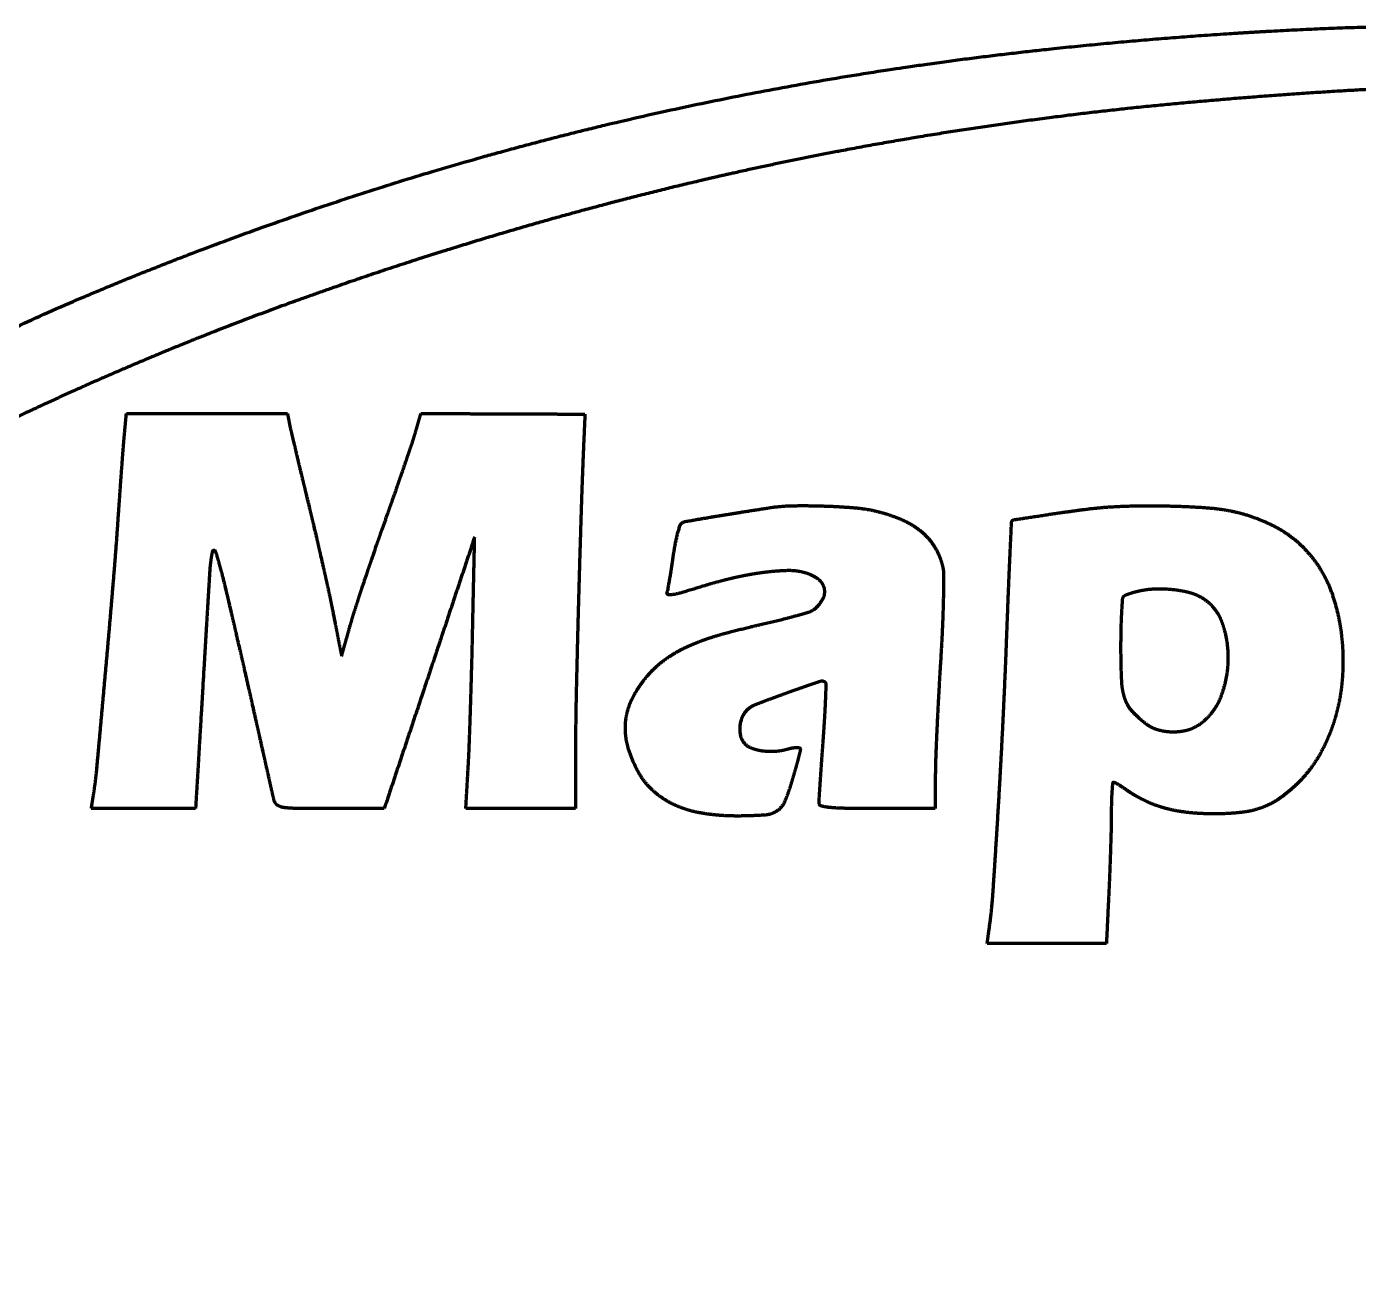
# Model space of a CAD drawing. Header units: inches. Extents: x -2983 to 7024, y 422 to 5529.
# Drawn here: x 3172.52 to 3202.6, y 2529.29 to 2557.82 of the extents above; entities that cross this region are included whole.
import ezdxf

# ---------------------------------------------------------------- set-up
doc = ezdxf.new("R2010")
doc.units = ezdxf.units.IN

msp = doc.modelspace()

# ---------------------------------------------------------------- linework, layer by layer
at = {"linetype": 'Continuous', "lineweight": 70}
for points, weights, degree, knots in [([(3232.438, 2554.032), (3232.381, 2554.045), (3232.325, 2554.057), (3232.004, 2554.13), (3231.739, 2554.182), (3230.738, 2554.352), (3230.004, 2554.475), (3228.521, 2554.72), (3227.772, 2554.842), (3226.465, 2555.05), (3225.907, 2555.135), (3223.556, 2555.475), (3221.76, 2555.7), (3218.212, 2556.074), (3216.46, 2556.221), (3213.033, 2556.438), (3211.358, 2556.506), (3208.121, 2556.567), (3206.56, 2556.554), (3202.774, 2556.42), (3200.552, 2556.275), (3196.292, 2555.871), (3194.257, 2555.6), (3190.274, 2554.916), (3188.329, 2554.503), (3184.435, 2553.516), (3182.487, 2552.945), (3179.694, 2552.015), (3178.832, 2551.712), (3177.16, 2551.092), (3176.351, 2550.775), (3174.733, 2550.104), (3173.923, 2549.751), (3172.252, 2548.983), (3171.389, 2548.571), (3169.433, 2547.601), (3168.342, 2547.037), (3166.212, 2545.891), (3165.173, 2545.308), (3162.911, 2543.983), (3161.687, 2543.243), (3158.743, 2541.407), (3157.018, 2540.32), (3153.943, 2538.359), (3152.584, 2537.498), (3150.357, 2536.097), (3149.487, 2535.562), (3147.935, 2534.63), (3147.252, 2534.234), (3145.885, 2533.47), (3145.2, 2533.102), (3143.678, 2532.315), (3142.833, 2531.912), (3141.176, 2531.185), (3140.363, 2530.866), (3138.772, 2530.312), (3137.995, 2530.078), (3136.48, 2529.691), (3135.743, 2529.544), (3134.624, 2529.381), (3134.246, 2529.344), (3133.405, 2529.301), (3132.942, 2529.289), (3132.021, 2529.29), (3131.563, 2529.302), (3130.748, 2529.344), (3130.392, 2529.381), (3129.05, 2529.594), (3128.077, 2529.829), (3127.127, 2530.14), (3126.195, 2530.445), (3125.293, 2530.828), (3124.427, 2531.286), (3123.536, 2531.756), (3122.688, 2532.298), (3121.028, 2533.56), (3120.215, 2534.269), (3119.019, 2535.46), (3118.6, 2535.903), (3117.814, 2536.78), (3117.451, 2537.217), (3116.744, 2538.127), (3116.402, 2538.601), (3115.709, 2539.632), (3115.355, 2540.186), (3114.812, 2541.085), (3114.617, 2541.425), (3114.166, 2542.256), (3113.906, 2542.745), (3113.373, 2543.771), (3113.096, 2544.305), (3112.82, 2544.84), (3112.802, 2544.875), (3112.808, 2544.913), (3112.836, 2544.941), (3112.843, 2544.948), (3112.852, 2544.947), (3112.857, 2544.938), (3112.913, 2544.85), (3112.968, 2544.761), (3113.086, 2544.569), (3113.149, 2544.464), (3113.283, 2544.234), (3113.356, 2544.108), (3114.086, 2542.811), (3114.803, 2541.676), (3116.305, 2539.535), (3117.094, 2538.539), (3118.727, 2536.706), (3119.568, 2535.874), (3121.272, 2534.385), (3122.141, 2533.743), (3123.509, 2532.895), (3123.971, 2532.637), (3124.927, 2532.156), (3125.42, 2531.934), (3126.412, 2531.536), (3126.91, 2531.36), (3127.885, 2531.062), (3128.361, 2530.944), (3128.844, 2530.851), (3130.202, 2530.588), (3131.582, 2530.5), (3132.963, 2530.586), (3134.398, 2530.675), (3135.814, 2530.925), (3137.193, 2531.331), (3138.828, 2531.814), (3140.413, 2532.441), (3143.893, 2534.192), (3145.806, 2535.259), (3148.018, 2536.62), (3148.363, 2536.836), (3149.119, 2537.316), (3149.53, 2537.579), (3150.563, 2538.248), (3151.186, 2538.653), (3153, 2539.837), (3154.192, 2540.616), (3156.444, 2542.088), (3157.507, 2542.775), (3159.457, 2544.019), (3160.345, 2544.573), (3162.047, 2545.613), (3162.86, 2546.097), (3164.506, 2547.053), (3165.337, 2547.523), (3166.703, 2548.277), (3167.238, 2548.56), (3168.496, 2549.2), (3169.219, 2549.56), (3170.662, 2550.266), (3171.383, 2550.613), (3172.626, 2551.198), (3173.149, 2551.433), (3175.875, 2552.592), (3178.115, 2553.423), (3182.648, 2554.867), (3184.938, 2555.478), (3189.628, 2556.49), (3192.023, 2556.891), (3196.981, 2557.485), (3199.537, 2557.689), (3202.702, 2557.815), (3203.307, 2557.825), (3204.855, 2557.812), (3205.799, 2557.798), (3207.701, 2557.757), (3208.66, 2557.73), (3210.305, 2557.671), (3210.991, 2557.634), (3211.675, 2557.584)], [0.500028842012, 0.500028842012, 0.500028842012, 0.49990993454, 0.49990993454, 0.500028206926, 0.500028206926, 0.500027327896, 0.500027327896, 0.500020306907, 0.500020306907, 0.49996674968, 0.49996674968, 0.499954897266, 0.499954897266, 0.499947872216, 0.499947872216, 0.499905551037, 0.499905551037, 0.499883055807, 0.499883055807, 0.499792231719, 0.499792231719, 0.499773940632, 0.499773940632, 0.499803958143, 0.499803958143, 0.499983511469, 0.499983511469, 0.499967570397, 0.499967570397, 0.499969836855, 0.499969836855, 0.49999224639, 0.49999224639, 0.499982937989, 0.499982937989, 0.499973806451, 0.499973806451, 0.499996723387, 0.499996723387, 0.500024715037, 0.500024715037, 0.500027453769, 0.500027453769, 0.500010452456, 0.500010452456, 0.499988344513, 0.499988344513, 0.499984734416, 0.499984734416, 0.499859741035, 0.499859741035, 0.499772165641, 0.499772165641, 0.499731419008, 0.499731419008, 0.499559423038, 0.499559423038, 0.499666780446, 0.499666780446, 0.499918789299, 0.499918789299, 0.499918892039, 0.499918892039, 0.499564850303, 0.499564850303, 0.498972995834, 0.498972995834, 0.500028842012, 0.498832867725, 0.498832867725, 0.500028842012, 0.498906283356, 0.498906283356, 0.499287120527, 0.499287120527, 0.499893163609, 0.499893163609, 0.499822434289, 0.499822434289, 0.499836242554, 0.499836242554, 0.499934379805, 0.499934379805, 0.499935455777, 0.499935455777, 0.500016243918, 0.500016243918, 0.500028611503, 0.500028611503, 0.500028842012, 0.435794288113, 0.435794288113, 0.500028842012, 0.374186246908, 0.374186246908, 0.500028842012, 0.500027229907, 0.500027229907, 0.500003945292, 0.500003945292, 0.500020163182, 0.500020163182, 0.499624081461, 0.499624081461, 0.499467725914, 0.499467725914, 0.499381762254, 0.499381762254, 0.498914889926, 0.498914889926, 0.499697758003, 0.499697758003, 0.499738051905, 0.499738051905, 0.499725706688, 0.499725706688, 0.499560729865, 0.499560729865, 0.500028842012, 0.49736967995, 0.49736967995, 0.500028842012, 0.497925029837, 0.497925029837, 0.500028842012, 0.498691632887, 0.498691632887, 0.499724398278, 0.499724398278, 0.500020473069, 0.500020473069, 0.500025999044, 0.500025999044, 0.500028065808, 0.500028065808, 0.500028820171, 0.500028820171, 0.500023637462, 0.500023637462, 0.500012762859, 0.500012762859, 0.500008128477, 0.500008128477, 0.500009221042, 0.500009221042, 0.499979547613, 0.499979547613, 0.500019764212, 0.500019764212, 0.500019920975, 0.500019920975, 0.499967173544, 0.499967173544, 0.499663762533, 0.499663762533, 0.499645871572, 0.499645871572, 0.499666159219, 0.499666159219, 0.499766988665, 0.499766988665, 0.499932337733, 0.499932337733, 0.500021256909, 0.500021256909, 0.500020660968, 0.500020660968, 0.499971666204, 0.499971666204, 0.500028842012], 3, [0, 0, 0, 0, 0.000858, 0.000858, 0.004871, 0.004871, 0.015909, 0.015909, 0.027164, 0.027164, 0.035539, 0.035539, 0.062379, 0.062379, 0.088446, 0.088446, 0.113283, 0.113283, 0.136431, 0.136431, 0.169412, 0.169412, 0.199818, 0.199818, 0.229241, 0.229241, 0.259272, 0.259272, 0.27279, 0.27279, 0.285643, 0.285643, 0.298702, 0.298702, 0.312844, 0.312844, 0.330996, 0.330996, 0.348605, 0.348605, 0.369756, 0.369756, 0.399898, 0.399898, 0.423682, 0.423682, 0.438788, 0.438788, 0.450448, 0.450448, 0.461942, 0.461942, 0.475773, 0.475773, 0.488668, 0.488668, 0.500645, 0.500645, 0.511735, 0.511735, 0.517321, 0.517321, 0.524148, 0.524148, 0.530887, 0.530887, 0.536162, 0.536162, 0.550852, 0.550852, 0.550852, 0.565207, 0.565207, 0.565207, 0.579922, 0.579922, 0.595663, 0.595663, 0.604555, 0.604555, 0.612842, 0.612842, 0.621358, 0.621358, 0.63095, 0.63095, 0.636663, 0.636663, 0.644732, 0.644732, 0.653504, 0.653504, 0.653504, 0.654001, 0.654001, 0.654001, 0.654094, 0.654094, 0.654094, 0.655086, 0.655086, 0.656243, 0.656243, 0.657623, 0.657623, 0.670374, 0.670374, 0.682437, 0.682437, 0.693641, 0.693641, 0.703853, 0.703853, 0.708852, 0.708852, 0.713958, 0.713958, 0.718939, 0.718939, 0.723569, 0.723569, 0.723569, 0.736538, 0.736538, 0.736538, 0.749961, 0.749961, 0.749961, 0.765836, 0.765836, 0.786217, 0.786217, 0.790004, 0.790004, 0.794547, 0.794547, 0.80146, 0.80146, 0.814708, 0.814708, 0.826489, 0.826489, 0.836231, 0.836231, 0.845042, 0.845042, 0.853933, 0.853933, 0.859558, 0.859558, 0.867067, 0.867067, 0.874508, 0.874508, 0.879844, 0.879844, 0.902046, 0.902046, 0.924054, 0.924054, 0.946594, 0.946594, 0.970379, 0.970379, 0.975983, 0.975983, 0.984738, 0.984738, 0.993634, 0.993634, 1, 1, 1, 1]), ([(3173.98, 2540.154), (3173.993, 2540.233), (3174.006, 2540.313), (3174.018, 2540.392), (3174.055, 2540.623), (3174.076, 2540.776), (3174.093, 2540.928), (3174.157, 2541.62), (3174.206, 2542.158), (3174.254, 2542.697), (3174.35, 2543.764), (3174.396, 2544.293), (3174.441, 2544.823), (3174.515, 2545.702), (3174.542, 2546.053), (3174.568, 2546.404), (3174.6, 2546.89), (3174.61, 2547.025), (3174.619, 2547.16), (3174.638, 2547.428), (3174.647, 2547.562), (3174.657, 2547.696), (3174.676, 2547.947), (3174.684, 2548.063), (3174.693, 2548.18), (3174.708, 2548.366), (3174.713, 2548.435), (3174.719, 2548.505), (3174.738, 2548.701), (3174.749, 2548.828), (3174.761, 2548.955), (3174.773, 2549.082)], [0.500060786338, 0.500060786338, 0.500060786338, 0.500060786338, 0.499926768405, 0.499882095761, 0.499926768405, 0.5000605385, 0.500060455887, 0.5000605385, 0.500059930803, 0.500059645625, 0.500059930803, 0.500051707339, 0.500048681006, 0.500051707339, 0.500060403479, 0.50006027586, 0.500060403479, 0.50006038935, 0.50006025702, 0.50006038935, 0.50006041218, 0.500060287461, 0.50006041218, 0.500053977553, 0.500051707958, 0.500053977553, 0.500060786338, 0.500060786338, 0.500060786338, 0.500060786338], 4, [0, 0, 0, 0, 0, 0.035851, 0.035851, 0.035851, 0.104471, 0.104471, 0.104471, 0.345707, 0.345707, 0.345707, 0.582658, 0.582658, 0.582658, 0.739616, 0.739616, 0.739616, 0.799927, 0.799927, 0.799927, 0.859883, 0.859883, 0.859883, 0.912003, 0.912003, 0.912003, 0.943123, 0.943123, 0.943123, 1, 1, 1, 1, 1]), ([(3179.634, 2543.6), (3179.684, 2543.778), (3179.734, 2543.955), (3179.784, 2544.133), (3179.861, 2544.405), (3179.889, 2544.499), (3179.918, 2544.593), (3179.997, 2544.837), (3180.045, 2544.986), (3180.095, 2545.135), (3180.201, 2545.453), (3180.258, 2545.622), (3180.316, 2545.791), (3180.432, 2546.128), (3180.49, 2546.295), (3180.549, 2546.461), (3180.666, 2546.789), (3180.723, 2546.951), (3180.78, 2547.113), (3180.89, 2547.428), (3180.943, 2547.581), (3180.996, 2547.734), (3181.093, 2548.017), (3181.137, 2548.147), (3181.181, 2548.277), (3181.246, 2548.469), (3181.266, 2548.532), (3181.285, 2548.595), (3181.333, 2548.764), (3181.364, 2548.869), (3181.394, 2548.975), (3181.424, 2549.081)], [0.500060786338, 0.500060786338, 0.500060786338, 0.500060786338, 0.500017465393, 0.500003025078, 0.500017465393, 0.50005772812, 0.500056708715, 0.50005772812, 0.500057640943, 0.500056592479, 0.500057640943, 0.500057455175, 0.500056344787, 0.500057455175, 0.500059695443, 0.500059331812, 0.500059695443, 0.500059263645, 0.500058756081, 0.500059263645, 0.500059626435, 0.500059239801, 0.500059626435, 0.500000297302, 0.499980134289, 0.500000297302, 0.500060786338, 0.500060786338, 0.500060786338, 0.500060786338], 4, [0, 0, 0, 0, 0, 0.127903, 0.127903, 0.127903, 0.196192, 0.196192, 0.196192, 0.305103, 0.305103, 0.305103, 0.428978, 0.428978, 0.428978, 0.551674, 0.551674, 0.551674, 0.670591, 0.670591, 0.670591, 0.78309, 0.78309, 0.78309, 0.878075, 0.878075, 0.878075, 0.923808, 0.923808, 0.923808, 1, 1, 1, 1, 1]), ([(3185.131, 2549.066), (3185.126, 2548.962), (3185.121, 2548.859), (3185.117, 2548.755), (3185.094, 2548.252), (3185.078, 2547.852), (3185.063, 2547.453), (3185.033, 2546.508), (3185.016, 2545.964), (3185, 2545.419), (3184.971, 2544.346), (3184.957, 2543.817), (3184.945, 2543.288), (3184.926, 2542.463), (3184.921, 2542.166), (3184.919, 2541.869), (3184.919, 2541.218), (3184.919, 2540.863), (3184.919, 2540.509), (3184.919, 2540.154)], [0.500060786338, 0.500060786338, 0.500060786338, 0.500060786338, 0.500055877945, 0.500054241814, 0.500055877945, 0.500059979791, 0.500059710942, 0.500059979791, 0.500060139876, 0.500059924388, 0.500060139876, 0.500044676411, 0.500039306435, 0.500044676411, 0.500060786338, 0.500060786338, 0.500060786338, 0.500060786338], 4, [0, 0, 0, 0, 0, 0.046603, 0.046603, 0.046603, 0.225989, 0.225989, 0.225989, 0.470421, 0.470421, 0.470421, 0.707753, 0.707753, 0.707753, 0.840889, 0.840889, 0.840889, 1, 1, 1, 1, 1]), ([(3178.45, 2548.871), (3178.457, 2548.834), (3178.464, 2548.798), (3178.472, 2548.762), (3178.508, 2548.61), (3178.535, 2548.494), (3178.563, 2548.378), (3178.623, 2548.123), (3178.656, 2547.985), (3178.689, 2547.847), (3178.76, 2547.555), (3178.797, 2547.401), (3178.834, 2547.247), (3178.912, 2546.926), (3178.953, 2546.759), (3178.992, 2546.591), (3179.074, 2546.244), (3179.115, 2546.064), (3179.156, 2545.884), (3179.235, 2545.539), (3179.272, 2545.373), (3179.308, 2545.208), (3179.37, 2544.923), (3179.396, 2544.803), (3179.42, 2544.684), (3179.491, 2544.323), (3179.539, 2544.082), (3179.586, 2543.841), (3179.634, 2543.6)], [0.500060786338, 0.5, 0.499979737887, 0.5, 0.500060628397, 0.50006057575, 0.500060628397, 0.500060383985, 0.500060249867, 0.500060383985, 0.500060575062, 0.500060504637, 0.500060575062, 0.50005813873, 0.500057256194, 0.50005813873, 0.500059026442, 0.50005843981, 0.500059026442, 0.500058992508, 0.500058394565, 0.500058992508, 0.500048489305, 0.500044390294, 0.500048489305, 0.500060786338, 0.500060786338, 0.500060786338, 0.500060786338], 4, [0, 0, 0, 0, 0, 0.027261, 0.027261, 0.027261, 0.115755, 0.115755, 0.115755, 0.220956, 0.220956, 0.220956, 0.338125, 0.338125, 0.338125, 0.465645, 0.465645, 0.465645, 0.602175, 0.602175, 0.602175, 0.727885, 0.727885, 0.727885, 0.818174, 0.818174, 0.818174, 1, 1, 1, 1, 1]), ([(3193.043, 2540.154), (3192.606, 2540.154), (3192.169, 2540.154), (3191.492, 2540.154), (3191.253, 2540.155), (3190.897, 2540.16), (3190.78, 2540.166), (3190.598, 2540.183), (3190.534, 2540.195), (3190.471, 2540.212), (3190.44, 2540.221), (3190.42, 2540.247), (3190.42, 2540.279), (3190.42, 2540.309), (3190.421, 2540.339), (3190.431, 2540.493), (3190.439, 2540.618), (3190.457, 2540.889), (3190.467, 2541.036), (3190.489, 2541.349), (3190.501, 2541.515), (3190.525, 2541.845), (3190.536, 2542.009), (3190.555, 2542.314), (3190.562, 2542.454), (3190.573, 2542.716), (3190.577, 2542.838), (3190.582, 2542.96), (3190.582, 2542.974), (3190.577, 2542.987), (3190.567, 2542.997), (3190.534, 2543.03), (3190.488, 2543.041), (3190.444, 2543.025), (3190.193, 2542.94), (3189.942, 2542.853), (3189.452, 2542.678), (3189.214, 2542.589), (3188.976, 2542.496), (3188.897, 2542.465), (3188.826, 2542.417), (3188.769, 2542.353), (3188.726, 2542.306), (3188.693, 2542.251), (3188.67, 2542.192), (3188.646, 2542.127), (3188.631, 2542.06), (3188.627, 2541.992), (3188.623, 2541.925), (3188.629, 2541.859), (3188.646, 2541.794), (3188.66, 2541.736), (3188.687, 2541.683), (3188.725, 2541.637), (3188.766, 2541.588), (3188.819, 2541.55), (3188.879, 2541.527), (3188.959, 2541.496), (3189.041, 2541.475), (3189.126, 2541.462), (3189.22, 2541.448), (3189.316, 2541.444), (3189.412, 2541.449), (3189.506, 2541.454), (3189.598, 2541.469), (3189.731, 2541.506), (3189.774, 2541.516), (3189.848, 2541.53), (3189.881, 2541.534), (3189.913, 2541.534), (3189.935, 2541.535), (3189.956, 2541.532), (3189.976, 2541.526), (3189.989, 2541.523), (3189.997, 2541.513), (3189.997, 2541.499), (3189.997, 2541.481), (3189.995, 2541.463), (3189.99, 2541.445), (3189.974, 2541.381), (3189.958, 2541.318), (3189.922, 2541.179), (3189.901, 2541.104), (3189.857, 2540.945), (3189.832, 2540.861), (3189.76, 2540.616), (3189.704, 2540.458), (3189.639, 2540.303), (3189.603, 2540.218), (3189.543, 2540.147), (3189.465, 2540.097), (3189.381, 2540.043), (3189.286, 2540.012), (3189.187, 2540.006), (3188.98, 2539.992), (3188.773, 2539.985), (3188.304, 2539.985), (3188.044, 2540.005), (3187.785, 2540.047), (3187.568, 2540.081), (3187.357, 2540.145), (3187.157, 2540.236), (3186.98, 2540.316), (3186.817, 2540.423), (3186.674, 2540.554), (3186.533, 2540.682), (3186.416, 2540.833), (3186.325, 2541), (3186.223, 2541.188), (3186.145, 2541.386), (3186.092, 2541.593), (3186.045, 2541.774), (3186.032, 2541.96), (3186.053, 2542.145), (3186.075, 2542.33), (3186.13, 2542.508), (3186.216, 2542.673), (3186.315, 2542.86), (3186.436, 2543.034), (3186.577, 2543.192), (3186.697, 2543.325), (3186.831, 2543.443), (3186.978, 2543.546), (3187.133, 2543.655), (3187.298, 2543.748), (3187.471, 2543.825), (3187.686, 2543.921), (3187.907, 2544.002), (3188.447, 2544.155), (3188.762, 2544.235), (3189.225, 2544.34), (3189.371, 2544.374), (3189.645, 2544.443), (3189.774, 2544.477), (3190.01, 2544.543), (3190.116, 2544.575), (3190.223, 2544.607), (3190.256, 2544.617), (3190.286, 2544.634), (3190.313, 2544.655), (3190.393, 2544.722), (3190.46, 2544.804), (3190.509, 2544.896), (3190.549, 2544.971), (3190.559, 2545.056), (3190.537, 2545.138), (3190.514, 2545.223), (3190.463, 2545.295), (3190.39, 2545.345), (3190.299, 2545.408), (3190.198, 2545.454), (3190.09, 2545.483), (3189.96, 2545.518), (3189.826, 2545.534), (3189.692, 2545.529), (3189.5, 2545.523), (3189.309, 2545.506), (3188.891, 2545.448), (3188.666, 2545.406), (3188.196, 2545.294), (3187.952, 2545.227), (3187.588, 2545.113), (3187.465, 2545.076), (3187.27, 2545.02), (3187.197, 2545.003), (3187.124, 2544.99), (3187.085, 2544.984), (3187.046, 2544.982), (3187.008, 2544.986), (3186.987, 2544.988), (3186.975, 2545.006), (3186.983, 2545.026), (3186.993, 2545.051), (3187, 2545.077), (3187.019, 2545.176), (3187.032, 2545.247), (3187.059, 2545.405), (3187.073, 2545.491), (3187.101, 2545.671), (3187.115, 2545.765), (3187.141, 2545.954), (3187.157, 2546.047), (3187.19, 2546.221), (3187.208, 2546.301), (3187.246, 2546.443), (3187.265, 2546.506), (3187.286, 2546.569), (3187.293, 2546.591), (3187.309, 2546.608), (3187.331, 2546.616), (3187.368, 2546.631), (3187.407, 2546.641), (3187.446, 2546.648), (3187.616, 2546.678), (3187.787, 2546.707), (3188.164, 2546.771), (3188.371, 2546.805), (3188.825, 2546.877), (3189.072, 2546.916), (3189.485, 2546.979), (3189.652, 2546.993), (3190.054, 2547), (3190.288, 2546.998), (3190.755, 2546.983), (3190.988, 2546.97), (3191.378, 2546.938), (3191.535, 2546.913), (3191.689, 2546.877)], [0.500912413762, 0.500912413762, 0.500912413762, 0.500906366748, 0.500906366748, 0.500623974233, 0.500623974233, 0.499699043808, 0.499699043808, 0.500912413762, 0.432301962453, 0.432301962453, 0.500912413762, 0.500739164616, 0.500739164616, 0.500912257952, 0.500912257952, 0.500911799523, 0.500911799523, 0.500912121066, 0.500912121066, 0.500906261796, 0.500906261796, 0.50089669737, 0.50089669737, 0.500911381851, 0.500911381851, 0.500912413762, 0.473120876722, 0.473120876722, 0.500912413762, 0.450554823373, 0.450554823373, 0.500912413762, 0.500901480615, 0.500901480615, 0.50088011775, 0.50088011775, 0.500912413762, 0.491966238132, 0.491966238132, 0.500912413762, 0.495108984242, 0.495108984242, 0.500912413762, 0.497130778597, 0.497130778597, 0.500912413762, 0.496910659565, 0.496910659565, 0.500912413762, 0.492729236754, 0.492729236754, 0.500912413762, 0.490072768912, 0.490072768912, 0.500912413762, 0.498907350842, 0.498907350842, 0.500912413762, 0.499207028344, 0.499207028344, 0.500912413762, 0.498984559281, 0.498984559281, 0.500679267707, 0.500679267707, 0.499605209767, 0.499605209767, 0.500912413762, 0.497468724634, 0.497468724634, 0.500912413762, 0.432718555249, 0.432718555249, 0.500912413762, 0.498394444577, 0.498394444577, 0.500912413762, 0.500908005921, 0.500908005921, 0.500899430845, 0.500899430845, 0.500905933204, 0.500905933204, 0.500385050265, 0.500385050265, 0.500912413762, 0.485792061211, 0.485792061211, 0.500912413762, 0.490495998301, 0.490495998301, 0.500912413762, 0.500723627017, 0.500723627017, 0.499863433996, 0.499863433996, 0.500912413762, 0.497944425187, 0.497944425187, 0.500912413762, 0.49679477542, 0.49679477542, 0.500912413762, 0.496265100367, 0.496265100367, 0.500912413762, 0.498422016323, 0.498422016323, 0.500912413762, 0.495295893948, 0.495295893948, 0.500912413762, 0.495246561442, 0.495246561442, 0.500912413762, 0.498336707106, 0.498336707106, 0.500912413762, 0.498753798243, 0.498753798243, 0.500912413762, 0.499380528814, 0.499380528814, 0.500912413762, 0.50006997498, 0.50006997498, 0.500784045755, 0.500784045755, 0.500891611477, 0.500891611477, 0.50087131207, 0.50087131207, 0.500895883644, 0.500895883644, 0.500912413762, 0.494343504514, 0.494343504514, 0.500912413762, 0.494678226495, 0.494678226495, 0.500912413762, 0.477485626212, 0.477485626212, 0.500912413762, 0.480259010548, 0.480259010548, 0.500912413762, 0.496152077053, 0.496152077053, 0.500912413762, 0.497253070146, 0.497253070146, 0.500912413762, 0.500449009168, 0.500449009168, 0.500538429098, 0.500538429098, 0.500705218231, 0.500705218231, 0.500888049202, 0.500888049202, 0.50041490854, 0.50041490854, 0.500912413762, 0.498017916938, 0.498017916938, 0.500912413762, 0.368727465099, 0.368727465099, 0.500912413762, 0.499558669412, 0.499558669412, 0.500904334821, 0.500904334821, 0.500897408366, 0.500897408366, 0.500903758108, 0.500903758108, 0.500813525213, 0.500813525213, 0.500679542011, 0.500679542011, 0.500773102928, 0.500773102928, 0.500912413762, 0.468801633763, 0.468801633763, 0.500912413762, 0.499355693671, 0.499355693671, 0.500912413762, 0.500911250044, 0.500911250044, 0.500907846658, 0.500907846658, 0.500910817447, 0.500910817447, 0.500169381624, 0.500169381624, 0.500807856205, 0.500807856205, 0.500810446604, 0.500810446604, 0.499986620798, 0.499986620798, 0.500912413762], 3, [0, 0, 0, 0, 0.074357, 0.074357, 0.115027, 0.115027, 0.134979, 0.134979, 0.146008, 0.146008, 0.146008, 0.150781, 0.150781, 0.150781, 0.155158, 0.155158, 0.173422, 0.173422, 0.194935, 0.194935, 0.219291, 0.219291, 0.243344, 0.243344, 0.26389, 0.26389, 0.281757, 0.281757, 0.281757, 0.283657, 0.283657, 0.283657, 0.289506, 0.289506, 0.289506, 0.322471, 0.322471, 0.354133, 0.354133, 0.354133, 0.364551, 0.364551, 0.364551, 0.372273, 0.372273, 0.372273, 0.380489, 0.380489, 0.380489, 0.38842, 0.38842, 0.38842, 0.395367, 0.395367, 0.395367, 0.402738, 0.402738, 0.402738, 0.412454, 0.412454, 0.412454, 0.423324, 0.423324, 0.423324, 0.433935, 0.433935, 0.438875, 0.438875, 0.442548, 0.442548, 0.442548, 0.44492, 0.44492, 0.44492, 0.44619, 0.44619, 0.44619, 0.447963, 0.447963, 0.447963, 0.454262, 0.454262, 0.461742, 0.461742, 0.470145, 0.470145, 0.486275, 0.486275, 0.486275, 0.494917, 0.494917, 0.494917, 0.503994, 0.503994, 0.503994, 0.52289, 0.52289, 0.546696, 0.546696, 0.546696, 0.566595, 0.566595, 0.566595, 0.584041, 0.584041, 0.584041, 0.600987, 0.600987, 0.600987, 0.619854, 0.619854, 0.619854, 0.636176, 0.636176, 0.636176, 0.652267, 0.652267, 0.652267, 0.670485, 0.670485, 0.670485, 0.685816, 0.685816, 0.685816, 0.701992, 0.701992, 0.701992, 0.722077, 0.722077, 0.749799, 0.749799, 0.762531, 0.762531, 0.77389, 0.77389, 0.783389, 0.783389, 0.783389, 0.786272, 0.786272, 0.786272, 0.794982, 0.794982, 0.794982, 0.80172, 0.80172, 0.80172, 0.808399, 0.808399, 0.808399, 0.816768, 0.816768, 0.816768, 0.826818, 0.826818, 0.826818, 0.841124, 0.841124, 0.858217, 0.858217, 0.877073, 0.877073, 0.886614, 0.886614, 0.892181, 0.892181, 0.892181, 0.895059, 0.895059, 0.895059, 0.896216, 0.896216, 0.896216, 0.897692, 0.897692, 0.901646, 0.901646, 0.90637, 0.90637, 0.911551, 0.911551, 0.91669, 0.91669, 0.92114, 0.92114, 0.924708, 0.924708, 0.924708, 0.925899, 0.925899, 0.925899, 0.92791, 0.92791, 0.92791, 0.93667, 0.93667, 0.947276, 0.947276, 0.959936, 0.959936, 0.968394, 0.968394, 0.98024, 0.98024, 0.991993, 0.991993, 1, 1, 1, 1]), ([(3191.689, 2546.877), (3191.893, 2546.829), (3192.091, 2546.764), (3192.284, 2546.683), (3192.445, 2546.614), (3192.595, 2546.523), (3192.729, 2546.412), (3192.851, 2546.311), (3192.953, 2546.192), (3193.035, 2546.057), (3193.117, 2545.92), (3193.177, 2545.771), (3193.212, 2545.615), (3193.227, 2545.55), (3193.234, 2545.483), (3193.234, 2545.417), (3193.232, 2545.233), (3193.23, 2545.049), (3193.221, 2544.645), (3193.213, 2544.425), (3193.192, 2543.962), (3193.179, 2543.719), (3193.148, 2543.223), (3193.133, 2542.97), (3193.106, 2542.464), (3193.093, 2542.211), (3193.071, 2541.738), (3193.062, 2541.517), (3193.049, 2541.162), (3193.046, 2541.028), (3193.045, 2540.648), (3193.044, 2540.401), (3193.043, 2540.154)], [0.500912413762, 0.499695862079, 0.499695862079, 0.500912413762, 0.497390149389, 0.497390149389, 0.500912413762, 0.496192158597, 0.496192158597, 0.500912413762, 0.496641477992, 0.496641477992, 0.500912413762, 0.498747067176, 0.498747067176, 0.500912413762, 0.500901005383, 0.500901005383, 0.500890470629, 0.500890470629, 0.50090024794, 0.50090024794, 0.500909420531, 0.500909420531, 0.500909397865, 0.500909397865, 0.500909540891, 0.500909540891, 0.500864185388, 0.500864185388, 0.500912413762, 0.500912413762, 0.500912413762], 3, [0, 0, 0, 0, 0.08484, 0.08484, 0.08484, 0.155425, 0.155425, 0.155425, 0.218305, 0.218305, 0.218305, 0.28167, 0.28167, 0.28167, 0.307998, 0.307998, 0.307998, 0.380495, 0.380495, 0.467321, 0.467321, 0.563143, 0.563143, 0.663066, 0.663066, 0.762869, 0.762869, 0.849918, 0.849918, 0.902724, 0.902724, 1, 1, 1, 1]), ([(3194.218, 2537.107), (3194.234, 2537.227), (3194.251, 2537.347), (3194.305, 2537.739), (3194.333, 2538.011), (3194.392, 2538.887), (3194.43, 2539.489), (3194.507, 2540.767), (3194.543, 2541.443), (3194.608, 2542.761), (3194.636, 2543.404), (3194.672, 2544.377), (3194.685, 2544.708), (3194.709, 2545.318), (3194.721, 2545.598), (3194.745, 2546.128), (3194.757, 2546.379), (3194.768, 2546.629), (3194.769, 2546.639), (3194.772, 2546.647), (3194.779, 2546.654), (3194.792, 2546.668), (3194.809, 2546.678), (3194.828, 2546.681), (3195.078, 2546.719), (3195.328, 2546.757), (3195.807, 2546.829), (3196.036, 2546.862), (3196.418, 2546.915), (3196.571, 2546.933), (3196.963, 2546.971), (3197.203, 2546.985), (3197.73, 2546.997), (3198.018, 2546.997), (3198.58, 2546.985), (3198.854, 2546.973), (3199.317, 2546.943), (3199.505, 2546.919), (3199.69, 2546.884)], [0.502818653362, 0.502818653362, 0.502818653362, 0.50262060395, 0.50262060395, 0.502815763993, 0.502815763993, 0.502814058352, 0.502814058352, 0.502812437223, 0.502812437223, 0.502818202569, 0.502818202569, 0.502817438745, 0.502817438745, 0.502818644649, 0.502818644649, 0.502818653362, 0.48305509948, 0.48305509948, 0.502818653362, 0.483464541534, 0.483464541534, 0.502818653362, 0.502818495661, 0.502818495661, 0.502811954597, 0.502811954597, 0.502750405628, 0.502750405628, 0.502585145585, 0.502585145585, 0.502739374522, 0.502739374522, 0.502743091126, 0.502743091126, 0.502162990201, 0.502162990201, 0.502818653362], 3, [0, 0, 0, 0, 0.025696, 0.025696, 0.083883, 0.083883, 0.211956, 0.211956, 0.35558, 0.35558, 0.492137, 0.492137, 0.562337, 0.562337, 0.621754, 0.621754, 0.675003, 0.675003, 0.675003, 0.676895, 0.676895, 0.676895, 0.680699, 0.680699, 0.680699, 0.730288, 0.730288, 0.775631, 0.775631, 0.805894, 0.805894, 0.852891, 0.852891, 0.909248, 0.909248, 0.963035, 0.963035, 1, 1, 1, 1]), ([(3199.69, 2546.884), (3200.056, 2546.814), (3200.407, 2546.69), (3200.736, 2546.515), (3201.038, 2546.355), (3201.303, 2546.139), (3201.52, 2545.875), (3201.745, 2545.604), (3201.914, 2545.296), (3202.023, 2544.962), (3202.147, 2544.583), (3202.221, 2544.191), (3202.245, 2543.793), (3202.263, 2543.497), (3202.255, 2543.2), (3202.221, 2542.905), (3202.188, 2542.622), (3202.127, 2542.344), (3202.038, 2542.074), (3201.955, 2541.818), (3201.845, 2541.573), (3201.71, 2541.34), (3201.583, 2541.123), (3201.429, 2540.923), (3201.251, 2540.745), (3201.122, 2540.616), (3200.982, 2540.498), (3200.834, 2540.392), (3200.708, 2540.302), (3200.571, 2540.229), (3200.425, 2540.176), (3200.27, 2540.119), (3200.11, 2540.082), (3199.946, 2540.064), (3199.733, 2540.042), (3199.52, 2540.031), (3199.11, 2540.034), (3198.914, 2540.046), (3198.548, 2540.088), (3198.38, 2540.121), (3198.215, 2540.167), (3198.061, 2540.21), (3197.912, 2540.267), (3197.769, 2540.336), (3197.623, 2540.406), (3197.485, 2540.488), (3197.323, 2540.603), (3197.292, 2540.624), (3197.233, 2540.663), (3197.204, 2540.681), (3197.151, 2540.712), (3197.126, 2540.726), (3197.102, 2540.739), (3197.092, 2540.744), (3197.082, 2540.746), (3197.071, 2540.746), (3197.06, 2540.746), (3197.052, 2540.739), (3197.051, 2540.728), (3197.045, 2540.669), (3197.04, 2540.61), (3197.03, 2540.48), (3197.027, 2540.409), (3197.022, 2540.252), (3197.021, 2540.168), (3197.021, 2539.971), (3197.02, 2539.86), (3197.014, 2539.591), (3197.009, 2539.433), (3196.999, 2539.101), (3196.993, 2538.928), (3196.98, 2538.591), (3196.973, 2538.427), (3196.947, 2537.878), (3196.929, 2537.493), (3196.91, 2537.107)], [0.502818653362, 0.499060448879, 0.499060448879, 0.502818653362, 0.496427470396, 0.496427470396, 0.502818653362, 0.496935513198, 0.496935513198, 0.502818653362, 0.500089579911, 0.500089579911, 0.502818653362, 0.501520102122, 0.501520102122, 0.502818653362, 0.501151836924, 0.501151836924, 0.502818653362, 0.500934551997, 0.500934551997, 0.502818653362, 0.500037899344, 0.500037899344, 0.502818653362, 0.501673473495, 0.501673473495, 0.502818653362, 0.499788995854, 0.499788995854, 0.502818653362, 0.500315765195, 0.500315765195, 0.502818653362, 0.502279529205, 0.502279529205, 0.502341733654, 0.502341733654, 0.501743673671, 0.501743673671, 0.502818653362, 0.501534361076, 0.501534361076, 0.502818653362, 0.501613172838, 0.501613172838, 0.502757795851, 0.502757795851, 0.502707417546, 0.502707417546, 0.50275304433, 0.50275304433, 0.502818653362, 0.492825679417, 0.492825679417, 0.502818653362, 0.415942101372, 0.415942101372, 0.502818653362, 0.502798358872, 0.502798358872, 0.502724825409, 0.502724825409, 0.502784649204, 0.502784649204, 0.502797629497, 0.502797629497, 0.502815933998, 0.502815933998, 0.502815977034, 0.502815977034, 0.502814890851, 0.502814890851, 0.502818653362, 0.502818653362, 0.502818653362], 3, [0, 0, 0, 0, 0.076807, 0.076807, 0.076807, 0.146364, 0.146364, 0.146364, 0.217102, 0.217102, 0.217102, 0.296893, 0.296893, 0.296893, 0.356116, 0.356116, 0.356116, 0.412754, 0.412754, 0.412754, 0.466026, 0.466026, 0.466026, 0.515712, 0.515712, 0.515712, 0.551565, 0.551565, 0.551565, 0.581876, 0.581876, 0.581876, 0.613942, 0.613942, 0.613942, 0.655461, 0.655461, 0.693558, 0.693558, 0.726749, 0.726749, 0.726749, 0.757562, 0.757562, 0.757562, 0.788626, 0.788626, 0.795813, 0.795813, 0.802309, 0.802309, 0.807681, 0.807681, 0.807681, 0.809704, 0.809704, 0.809704, 0.811423, 0.811423, 0.811423, 0.82065, 0.82065, 0.831816, 0.831816, 0.84506, 0.84506, 0.862419, 0.862419, 0.887126, 0.887126, 0.914205, 0.914205, 0.939787, 0.939787, 1, 1, 1, 1]), ([(3182.439, 2540.154), (3182.453, 2540.381), (3182.466, 2540.609), (3182.479, 2540.836), (3182.5, 2541.186), (3182.506, 2541.308), (3182.512, 2541.43), (3182.524, 2541.749), (3182.531, 2541.946), (3182.538, 2542.143), (3182.551, 2542.565), (3182.558, 2542.789), (3182.565, 2543.014), (3182.577, 2543.462), (3182.583, 2543.685), (3182.588, 2543.908), (3182.604, 2544.671), (3182.616, 2545.21), (3182.628, 2545.75), (3182.64, 2546.289)], [0.500060786338, 0.500060786338, 0.500060786338, 0.500060786338, 0.500047590698, 0.500043192151, 0.500047590698, 0.500059903112, 0.500059608703, 0.500059903112, 0.500059872277, 0.500059567589, 0.500059872277, 0.500059836782, 0.500059520264, 0.500059836782, 0.500060786338, 0.500060786338, 0.500060786338, 0.500060786338], 4, [0, 0, 0, 0, 0, 0.148441, 0.148441, 0.148441, 0.228124, 0.228124, 0.228124, 0.356525, 0.356525, 0.356525, 0.502928, 0.502928, 0.502928, 0.648413, 0.648413, 0.648413, 1, 1, 1, 1, 1]), ([(3180.597, 2540.154), (3180.291, 2540.154), (3179.986, 2540.154), (3179.68, 2540.154), (3179.176, 2540.154), (3178.978, 2540.155), (3178.779, 2540.156), (3178.512, 2540.158), (3178.444, 2540.162), (3178.376, 2540.169), (3178.308, 2540.179), (3178.272, 2540.185), (3178.238, 2540.196), (3178.205, 2540.213), (3178.177, 2540.236), (3178.151, 2540.256), (3178.129, 2540.282), (3178.115, 2540.312), (3178.107, 2540.344), (3178.099, 2540.378), (3178.091, 2540.412), (3178.083, 2540.446), (3178.045, 2540.617), (3178.014, 2540.753), (3177.984, 2540.889), (3177.917, 2541.187), (3177.881, 2541.348), (3177.845, 2541.508), (3177.768, 2541.851), (3177.727, 2542.033), (3177.686, 2542.215), (3177.602, 2542.593), (3177.557, 2542.79), (3177.513, 2542.987), (3177.421, 2543.39), (3177.374, 2543.597), (3177.326, 2543.803), (3177.235, 2544.197), (3177.192, 2544.384), (3177.148, 2544.571), (3177.074, 2544.887), (3177.043, 2545.016), (3177.012, 2545.145), (3176.938, 2545.446), (3176.892, 2545.617), (3176.844, 2545.787), (3176.788, 2545.968), (3176.778, 2545.982), (3176.762, 2545.986), (3176.736, 2545.985), (3176.721, 2545.979), (3176.713, 2545.965), (3176.689, 2545.845), (3176.673, 2545.738), (3176.661, 2545.629), (3176.613, 2544.84), (3176.572, 2544.16), (3176.531, 2543.479), (3176.452, 2542.137), (3176.413, 2541.476), (3176.374, 2540.815), (3176.334, 2540.154)], [0.500060786338, 0.500060786338, 0.500060786338, 0.500060786338, 0.500058191394, 0.500057326413, 0.500058191394, 0.499448332664, 0.499244181439, 0.499448332664, 0.500060786338, 0.491866621399, 0.489135233086, 0.491866621399, 0.500060786338, 0.485912479585, 0.481196377334, 0.485912479585, 0.500060786338, 0.500057197407, 0.500056001097, 0.500057197407, 0.500060782553, 0.500060781291, 0.500060782553, 0.500060772392, 0.500060767743, 0.500060772392, 0.500060779609, 0.500060777366, 0.500060779609, 0.500060302152, 0.500060140756, 0.500060302152, 0.500060425044, 0.500060304613, 0.500060425044, 0.500060419926, 0.500060297788, 0.500060419926, 0.50005768344, 0.50005664914, 0.50005768344, 0.499959519625, 0.499925764054, 0.499959519625, 0.500060786338, 0.485165314443, 0.500060786338, 0.500060786338, 0.485165314443, 0.500060786338, 0.499498750376, 0.499311405055, 0.499498750376, 0.500060691714, 0.500060660173, 0.500060691714, 0.500060786338, 0.500060786338, 0.500060786338, 0.500060786338], 4, [0, 0, 0, 0, 0, 0.089216, 0.089216, 0.089216, 0.147147, 0.147147, 0.147147, 0.167108, 0.167108, 0.167108, 0.167108, 0.177525, 0.177525, 0.177525, 0.177525, 0.186789, 0.186789, 0.186789, 0.186789, 0.196501, 0.196501, 0.196501, 0.235462, 0.235462, 0.235462, 0.281425, 0.281425, 0.281425, 0.333342, 0.333342, 0.333342, 0.389573, 0.389573, 0.389573, 0.448616, 0.448616, 0.448616, 0.502141, 0.502141, 0.502141, 0.539112, 0.539112, 0.539112, 0.58841, 0.58841, 0.58841, 0.592024, 0.592024, 0.592024, 0.595638, 0.595638, 0.595638, 0.625916, 0.625916, 0.625916, 0.815665, 0.815665, 0.815665, 1, 1, 1, 1, 1]), ([(3197.683, 2545.072), (3197.793, 2545.095), (3197.913, 2545.109), (3198.033, 2545.112), (3198.164, 2545.116), (3198.294, 2545.11), (3198.548, 2545.083), (3198.67, 2545.06), (3198.79, 2545.03), (3198.885, 2545.005), (3198.976, 2544.968), (3199.062, 2544.918), (3199.271, 2544.796), (3199.427, 2544.612), (3199.513, 2544.386), (3199.617, 2544.115), (3199.668, 2543.829), (3199.664, 2543.538), (3199.661, 2543.238), (3199.602, 2542.944), (3199.492, 2542.665), (3199.396, 2542.422), (3199.236, 2542.216), (3199.025, 2542.062), (3198.942, 2542.003), (3198.85, 2541.959), (3198.752, 2541.932), (3198.643, 2541.903), (3198.53, 2541.888), (3198.417, 2541.888), (3198.304, 2541.888), (3198.192, 2541.903), (3198.083, 2541.933), (3197.986, 2541.959), (3197.896, 2542.003), (3197.815, 2542.063), (3197.698, 2542.151), (3197.589, 2542.248), (3197.489, 2542.355), (3197.415, 2542.435), (3197.359, 2542.529), (3197.324, 2542.633), (3197.281, 2542.759), (3197.256, 2542.891), (3197.25, 2543.024), (3197.238, 2543.28), (3197.232, 2543.536), (3197.232, 2543.933), (3197.234, 2544.073), (3197.24, 2544.335), (3197.244, 2544.457), (3197.256, 2544.681), (3197.263, 2544.784), (3197.27, 2544.887), (3197.271, 2544.908), (3197.28, 2544.927), (3197.295, 2544.942), (3197.307, 2544.954), (3197.321, 2544.963), (3197.337, 2544.97), (3197.369, 2544.983), (3197.401, 2544.994), (3197.471, 2545.018), (3197.51, 2545.03), (3197.591, 2545.052), (3197.633, 2545.062), (3197.683, 2545.072)], [0.499599945328, 0.498776799328, 0.498776799328, 0.500093065724, 0.499309378, 0.499309378, 0.499265330282, 0.499265330282, 0.500093065724, 0.496881261296, 0.496881261296, 0.500093065724, 0.481173257874, 0.481173257874, 0.500093065724, 0.494140795145, 0.494140795145, 0.500093065724, 0.494577499268, 0.494577499268, 0.500093065724, 0.486876867443, 0.486876867443, 0.500093065724, 0.494541145668, 0.494541145668, 0.500093065724, 0.497200075355, 0.497200075355, 0.500093065724, 0.497177954433, 0.497177954433, 0.500093065724, 0.494219604183, 0.494219604183, 0.500093065724, 0.498762523797, 0.498762523797, 0.500093065724, 0.492569364037, 0.492569364037, 0.500093065724, 0.496859816476, 0.496859816476, 0.500093065724, 0.500003864064, 0.500003864064, 0.500073809446, 0.500073809446, 0.50004804766, 0.50004804766, 0.500083907855, 0.500083907855, 0.500093065724, 0.478902346244, 0.478902346244, 0.500093065724, 0.493522124925, 0.493522124925, 0.500093065724, 0.499938599907, 0.499938599907, 0.499911185277, 0.499911185277, 0.499968978092, 0.499968978092, 0.499599945328], 3, [0, 0, 0, 0, 0.034548, 0.034548, 0.034548, 0.072304, 0.072304, 0.108101, 0.108101, 0.108101, 0.136661, 0.136661, 0.136661, 0.207084, 0.207084, 0.207084, 0.295025, 0.295025, 0.295025, 0.386966, 0.386966, 0.386966, 0.467804, 0.467804, 0.467804, 0.50021, 0.50021, 0.50021, 0.536668, 0.536668, 0.536668, 0.573185, 0.573185, 0.573185, 0.60594, 0.60594, 0.60594, 0.654113, 0.654113, 0.654113, 0.69023, 0.69023, 0.69023, 0.735007, 0.735007, 0.735007, 0.821484, 0.821484, 0.868861, 0.868861, 0.909949, 0.909949, 0.944706, 0.944706, 0.944706, 0.951818, 0.951818, 0.951818, 0.957865, 0.957865, 0.957865, 0.969985, 0.969985, 0.984511, 0.984511, 1, 1, 1, 1])]:
    msp.add_rational_spline(points, weights, degree=degree, knots=knots, dxfattribs=at)
for points, degree, knots in [([(3174.773, 2549.082), (3175.227, 2549.082), (3175.682, 2549.082), (3176.137, 2549.082), (3177.046, 2549.082), (3177.501, 2549.082), (3177.955, 2549.082), (3178.41, 2549.082)], 4, [0, 0, 0, 0, 0, 0.5, 0.5, 0.5, 1, 1, 1, 1, 1]), ([(3181.424, 2549.081), (3181.888, 2549.079), (3182.351, 2549.077), (3182.814, 2549.075), (3183.741, 2549.072), (3184.204, 2549.07), (3184.667, 2549.068), (3185.131, 2549.066)], 4, [0, 0, 0, 0, 0, 0.5, 0.5, 0.5, 1, 1, 1, 1, 1]), ([(3182.64, 2546.289), (3182.384, 2545.523), (3182.129, 2544.756), (3181.874, 2543.989), (3181.363, 2542.455), (3181.107, 2541.688), (3180.852, 2540.921), (3180.597, 2540.154)], 4, [0, 0, 0, 0, 0, 0.5, 0.5, 0.5, 1, 1, 1, 1, 1]), ([(3176.334, 2540.154), (3176.04, 2540.154), (3175.746, 2540.154), (3175.452, 2540.154), (3174.863, 2540.154), (3174.569, 2540.154), (3174.275, 2540.154), (3173.98, 2540.154)], 4, [0, 0, 0, 0, 0, 0.5, 0.5, 0.5, 1, 1, 1, 1, 1]), ([(3184.919, 2540.154), (3184.609, 2540.154), (3184.299, 2540.154), (3183.989, 2540.154), (3183.369, 2540.154), (3183.059, 2540.154), (3182.749, 2540.154), (3182.439, 2540.154)], 4, [0, 0, 0, 0, 0, 0.5, 0.5, 0.5, 1, 1, 1, 1, 1]), ([(3196.91, 2537.107), (3196.461, 2537.107), (3196.013, 2537.107), (3195.115, 2537.107), (3194.667, 2537.107), (3194.218, 2537.107)], 3, [0, 0, 0, 0, 0.5, 0.5, 1, 1, 1, 1])]:
    msp.add_open_spline(points, degree=degree, knots=knots, dxfattribs=at)
msp.add_open_spline([(3178.41, 2549.082), (3178.42, 2549.029), (3178.43, 2548.976), (3178.44, 2548.924), (3178.45, 2548.871)], degree=4, dxfattribs=at)

doc.saveas('drawing.dxf')
